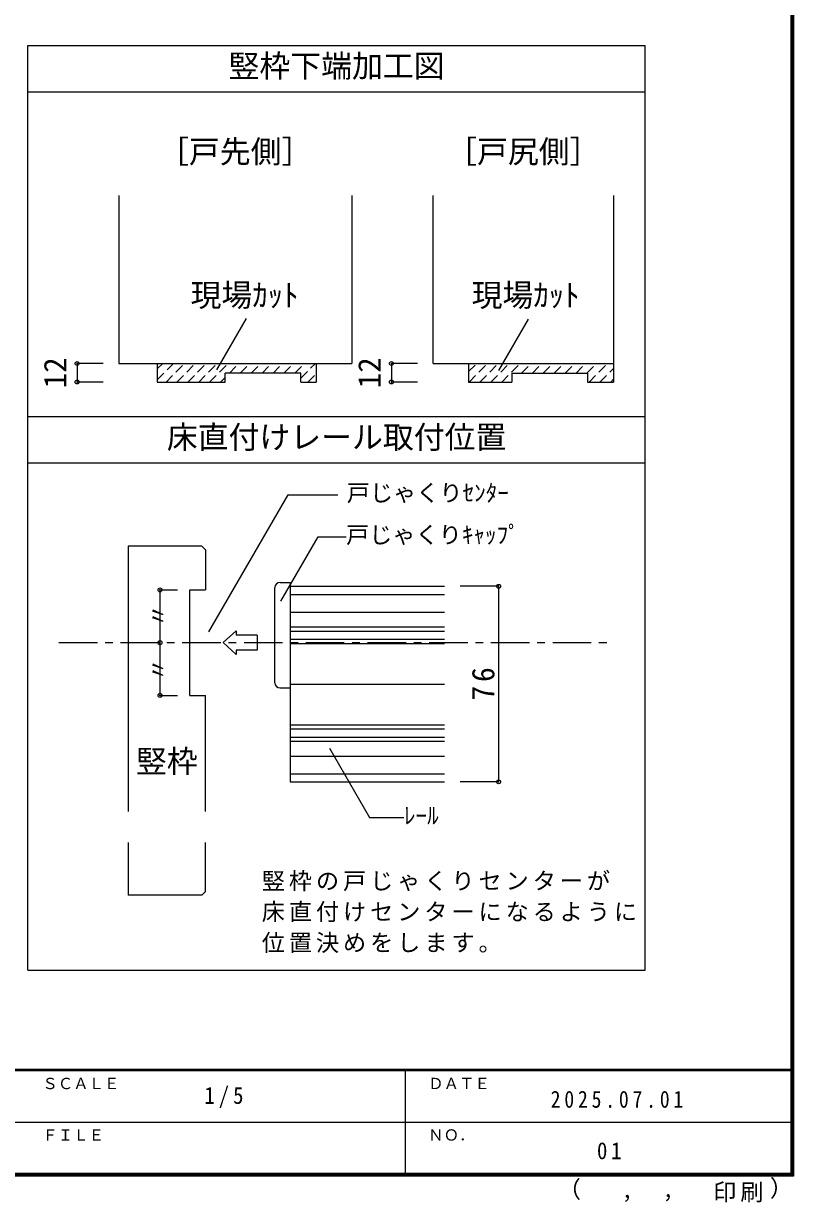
# Model space of a CAD drawing. Units: millimetres at full size, sheet at 1:5, with parts at other scales. Extents: x -973 to 977, y -718 to 696.
# Drawn here: x 478 to 977, y -718 to 46 of the extents above; entities that cross this region are included whole.
import ezdxf
from ezdxf.enums import TextEntityAlignment as Align

# ---------------------------------------------------------------- set-up
doc = ezdxf.new("R2010")
doc.units = ezdxf.units.MM
doc.header["$LTSCALE"] = 5
doc.header["$PDMODE"] = 32
doc.header["$PDSIZE"] = 2.5
doc.linetypes.add('CHAIN1', pattern=[8, 5, -1, 1, -1])
doc.linetypes.add('DASHED1', pattern=[1.8, 1.2, -0.6])
for name, color, linetype, lineweight in [('0-4_枠', 3, 'Continuous', 9), ('0-A_文字', 7, 'Continuous', 9), ('0-B_寸法', 7, 'Continuous', 9), ('0-C_ハッチ', 4, 'DASHED1', 9), ('2-1_通り芯', 4, 'CHAIN1', 9), ('2-4_枠', 3, 'Continuous', 9), ('2-7_金物', 7, 'Continuous', 9), ('2-A_文字', 7, 'Continuous', 9), ('2-B_寸法', 4, 'Continuous', 9), ('F-1_枠', 6, 'Continuous', 9)]:
    doc.layers.add(name, color=color, linetype=linetype, lineweight=lineweight)
doc.layers.add('F-A_文字', color=7, linetype='Continuous')
doc.styles.add('ＭＳ ゴシック', font='')
doc.styles.get('ＭＳ ゴシック').set_extended_font_data('MS Gothic')

msp = doc.modelspace()

# ---------------------------------------------------------------- linework, layer by layer
at = {"layer": '0-4_枠'}
for p, q in [((539.48, -65.808), (539.48, -174.499)), ((690.48, -65.808), (690.48, -174.499)), ((743.13, -174.499), (743.13, -65.808)), ((860.13, -65.808), (860.13, -186.499)), ((539.48, -174.499), (690.48, -174.499)), ((667.48, -174.499), (667.48, -186.499)), ((743.13, -174.499), (860.13, -174.499)), ((766.13, -174.499), (766.13, -186.499)), ((608.48, -186.499), (608.48, -180.799)), ((657.48, -180.799), (608.48, -180.799)), ((657.48, -186.499), (657.48, -180.799)), ((794.13, -180.799), (794.13, -186.499)), ((657.48, -186.499), (667.48, -186.499)), ((766.13, -186.499), (794.13, -186.499)), ((843.13, -186.499), (860.13, -186.499))]:
    msp.add_line(p, q, dxfattribs=at)
for points in [[(564.48, -174.499), (564.48, -186.499), (608.48, -186.499)], [(794.13, -180.799), (843.13, -180.799), (843.13, -186.499)]]:
    msp.add_lwpolyline(points, dxfattribs=at)
at = {"layer": '0-A_文字', "color": 3}
for p, q in [((880.653, -567.5), (880.653, 31.5)), ((480.653, 1.5), (880.653, 1.5)), ((480.653, -208.912), (880.653, -208.912)), ((480.653, -238.912), (880.653, -238.912)), ((480.653, -567.5), (880.653, -567.5))]:
    msp.add_line(p, q, dxfattribs=at)
at = {"layer": '0-A_文字'}
for p, q in [((621.956, -145.408), (602.748, -178.677)), ((804.735, -145.872), (785.528, -179.141))]:
    msp.add_line(p, q, dxfattribs=at)
at = {"layer": '0-A_文字', "color": 3}
msp.add_lwpolyline([(480.653, -567.5), (480.653, 31.5), (880.653, 31.5)], dxfattribs=at)
at = {"layer": '0-B_寸法', "color": 4}
for p, q in [((529.48, -174.499), (512.499, -174.499)), ((512.499, -174.499), (512.499, -186.499)), ((716.149, -174.499), (716.149, -186.499)), ((733.13, -174.499), (716.149, -174.499)), ((529.48, -186.499), (512.499, -186.499)), ((733.13, -186.499), (716.149, -186.499))]:
    msp.add_line(p, q, dxfattribs=at)
at = {"layer": '0-B_寸法'}
for p in [(512.499, -174.499), (716.149, -174.499), (512.499, -186.499), (716.149, -186.499)]:
    msp.add_point(p, dxfattribs=at)
at = {"layer": '0-C_ハッチ'}
for p, q in [((564.48, -177.989), (567.97, -174.499)), ((564.48, -185.06), (575.041, -174.499)), ((570.112, -186.499), (582.112, -174.499)), ((577.183, -186.499), (589.183, -174.499)), ((584.254, -186.499), (596.254, -174.499)), ((591.325, -186.499), (603.325, -174.499)), ((598.396, -186.499), (610.396, -174.499)), ((611.167, -180.799), (617.467, -174.499)), ((618.238, -180.799), (624.538, -174.499)), ((625.309, -180.799), (631.609, -174.499)), ((632.38, -180.799), (638.68, -174.499)), ((639.451, -180.799), (645.751, -174.499)), ((646.522, -180.799), (652.822, -174.499)), ((653.593, -180.799), (659.893, -174.499)), ((657.48, -183.984), (666.965, -174.499)), ((766.13, -179.759), (771.389, -174.499)), ((766.46, -186.499), (778.46, -174.499)), ((773.531, -186.499), (785.531, -174.499)), ((780.602, -186.499), (792.602, -174.499)), ((787.673, -186.499), (799.673, -174.499)), ((800.444, -180.799), (806.744, -174.499)), ((807.515, -180.799), (813.815, -174.499)), ((814.587, -180.799), (820.887, -174.499)), ((821.658, -180.799), (827.958, -174.499)), ((828.729, -180.799), (835.029, -174.499)), ((835.8, -180.799), (842.1, -174.499)), ((842.871, -180.799), (849.171, -174.499)), ((844.242, -186.499), (856.242, -174.499)), ((662.036, -186.499), (667.48, -181.055)), ((851.313, -186.499), (860.13, -177.683)), ((605.467, -186.499), (608.48, -183.486)), ((858.384, -186.499), (860.13, -184.754))]:
    msp.add_line(p, q, dxfattribs=at)
at = {"layer": '2-1_通り芯'}
msp.add_line((500.653, -355.294), (860.653, -355.294), dxfattribs=at)
at = {"layer": '2-4_枠'}
for p, q in [((593.296, -292.794), (545.653, -292.794)), ((545.653, -292.794), (545.653, -464.634)), ((595.653, -295.151), (593.296, -292.794)), ((595.653, -295.151), (595.653, -321.128)), ((585.653, -321.128), (595.653, -321.128)), ((585.653, -389.461), (585.653, -321.128)), ((585.653, -389.461), (595.653, -389.461)), ((595.653, -464.634), (595.653, -389.461)), ((545.653, -484.634), (545.653, -518.843)), ((595.653, -516.486), (595.653, -484.634)), ((593.296, -518.843), (545.653, -518.843)), ((593.296, -518.843), (595.653, -516.486))]:
    msp.add_line(p, q, dxfattribs=at)
at = {"layer": '2-7_金物', "color": 4}
for p, q in [((640.653, -381.296), (640.653, -319.629)), ((650.653, -324.015), (750.653, -324.015)), ((650.653, -335.463), (750.653, -335.463)), ((607.239, -355.294), (615.522, -347.702)), ((615.522, -347.702), (615.522, -350.463)), ((629.096, -350.463), (615.522, -350.463)), ((629.096, -350.463), (629.096, -360.126)), ((650.653, -345.082), (750.653, -345.082)), ((607.239, -355.294), (615.522, -362.887)), ((650.653, -355.844), (750.653, -355.844)), ((615.522, -360.126), (615.522, -362.887)), ((629.096, -360.126), (615.522, -360.126)), ((643.986, -384.629), (650.653, -384.629)), ((650.653, -408.415), (750.653, -408.415)), ((650.653, -419.177), (750.653, -419.177)), ((650.653, -428.796), (750.653, -428.796)), ((650.653, -440.244), (750.653, -440.244))]:
    msp.add_line(p, q, dxfattribs=at)
at = {"layer": '2-7_金物'}
for p, q in [((650.653, -318.796), (650.653, -445.463)), ((650.653, -318.796), (750.653, -318.796)), ((650.653, -347.796), (750.653, -347.796)), ((650.653, -353.129), (750.653, -353.129)), ((650.653, -382.129), (750.653, -382.129)), ((650.653, -411.129), (750.653, -411.129)), ((650.653, -416.463), (750.653, -416.463)), ((650.653, -445.463), (750.653, -445.463))]:
    msp.add_line(p, q, dxfattribs=at)
at = {"layer": '2-7_金物', "color": 4}
msp.add_lwpolyline([(643.986, -316.296), (650.653, -316.296), (650.653, -384.629)], dxfattribs=at)
for centre, start, end in [((643.986, -319.629), 90, 180), ((643.986, -381.296), 180, 270)]:
    msp.add_arc(centre, 3.333, start, end, dxfattribs=at)
at = {"layer": '2-A_文字'}
for p, q in [((597.954, -348.328), (649.203, -259.562)), ((649.203, -259.562), (681.548, -259.562)), ((644.571, -328.44), (668.657, -286.722)), ((668.657, -286.722), (686.789, -286.722))]:
    msp.add_line(p, q, dxfattribs=at)
msp.add_lwpolyline([(676.148, -423.689), (702.056, -468.562), (724.29, -468.562)], dxfattribs=at)
msp.add_point((566.21, -355.294), dxfattribs=at)
at = {"layer": '2-B_寸法'}
for p, q in [((785.653, -318.796), (760.653, -318.796)), ((785.653, -318.796), (785.653, -445.463)), ((566.21, -321.128), (566.21, -389.461)), ((566.21, -321.128), (577.599, -321.128)), ((566.21, -389.461), (577.599, -389.461)), ((785.653, -445.463), (760.653, -445.463))]:
    msp.add_line(p, q, dxfattribs=at)
at = {"layer": '2-B_寸法', "color": 7}
for p in [(566.21, -321.128), (785.653, -318.796), (566.21, -389.461), (785.653, -445.463)]:
    msp.add_point(p, dxfattribs=at)
at = {"layer": 'F-1_枠'}
for p, q in [((974.986, 695.833), (974.986, -700.833)), ((975.82, 695.833), (975.82, -700.833)), ((976.653, 695.833), (976.653, -700.833)), ((976.653, -631.667), (-973.347, -631.667)), ((976.653, -632.5), (-973.347, -632.5)), ((724.986, -632.5), (724.986, -699.167)), ((1.653, -665.833), (974.986, -665.834)), ((976.653, -699.167), (-973.347, -699.167)), ((976.653, -700), (-973.347, -700)), ((976.653, -700.833), (-973.347, -700.833))]:
    msp.add_line(p, q, dxfattribs=at)

# ---------------------------------------------------------------- texts
at = {"layer": '0-A_文字', "style": 'ＭＳ ゴシック'}
for s, p in [('竪枠下端加工図', (610.653, 6.5)), ('［戸先側］', (564.98, -48.995)), ('［戸尻側］', (751.63, -48.995)), ('現場ｶｯﾄ', (586.031, -141.963)), ('現場ｶｯﾄ', (768.146, -141.963)), ('床直付けレール取付位置', (570.653, -233.912))]:
    msp.add_text(s, height=14.66, dxfattribs=at).set_placement(p, align=Align.BOTTOM_LEFT)
at = {"layer": '0-B_寸法', "style": 'ＭＳ ゴシック'}
for p in [(509.999, -190.499), (713.649, -190.499)]:
    msp.add_text('12', height=14.66, rotation=90, dxfattribs=at).set_placement(p, align=Align.BOTTOM_LEFT)
at = {"layer": '2-A_文字', "style": 'ＭＳ ゴシック'}
for s, height, p in [('戸じゃくりｾﾝﾀｰ', 11, (687.25, -267.062)), ('戸じゃくりｷｬｯﾌﾟ', 11, (686.789, -294.222)), ('竪枠', 14.66, (550.653, -443.775)), ('ﾚｰﾙ', 11, (724.29, -476.062))]:
    msp.add_text(s, height=height, dxfattribs=at).set_placement(p, align=Align.BOTTOM_LEFT)
for p in [(573.71, -345.294), (573.71, -380.294)]:
    msp.add_text('〃', height=11, rotation=90, dxfattribs=at).set_placement(p, align=Align.BOTTOM_LEFT)
at = {"layer": '2-A_文字', "char_height": 11, "attachment_point": 7, "style": 'ＭＳ ゴシック'}
for s, insert in [('\\T1.17;竪枠の戸じゃくりセンターが', (632.154, -516.308)), ('\\T1.17;床直付けセンターになるように', (632.154, -536.308)), ('\\T1.17;位置決めをします。', (632.154, -556.308))]:
    msp.add_mtext(s, dxfattribs=dict(at, insert=insert))
at = {"layer": '2-B_寸法', "color": 7, "insert": (783.153, -392.754), "char_height": 14.66, "attachment_point": 7, "rotation": 90, "style": 'ＭＳ ゴシック'}
msp.add_mtext('\\T1.27;\\W0.95;76', dxfattribs=at)
at = {"layer": 'F-A_文字', "style": 'ＭＳ ゴシック'}
for s, height, p in [('ＳＣＡＬＥ', 7.331, (489.986, -646.667)), ('ＤＡＴＥ', 7.331, (739.986, -646.667)), ('ＦＩＬＥ', 7.331, (489.986, -680)), ('ＮＯ．', 7.331, (739.986, -680.001)), ('（', 11, (823.992, -718.052)), ('）', 11, (961.387, -717.355)), (',', 11, (865.199, -718.052)), (',', 11, (891.686, -717.588))]:
    msp.add_text(s, height=height, dxfattribs=at).set_placement(p, align=Align.BOTTOM_LEFT)
at = {"layer": 'F-A_文字', "char_height": 11, "attachment_point": 7, "style": 'ＭＳ ゴシック'}
for s, insert in [('\\T1.38;\\W0.9;1/5', (594.986, -656.667)), ('\\T1.39;\\W0.85;2025.07.01', (819.361, -656.667)), ('\\T1.36;\\W0.9;01', (849.361, -690.001)), ('\\T1.17;印刷', (924.678, -717.82))]:
    msp.add_mtext(s, dxfattribs=dict(at, insert=insert))

doc.saveas('drawing.dxf')
